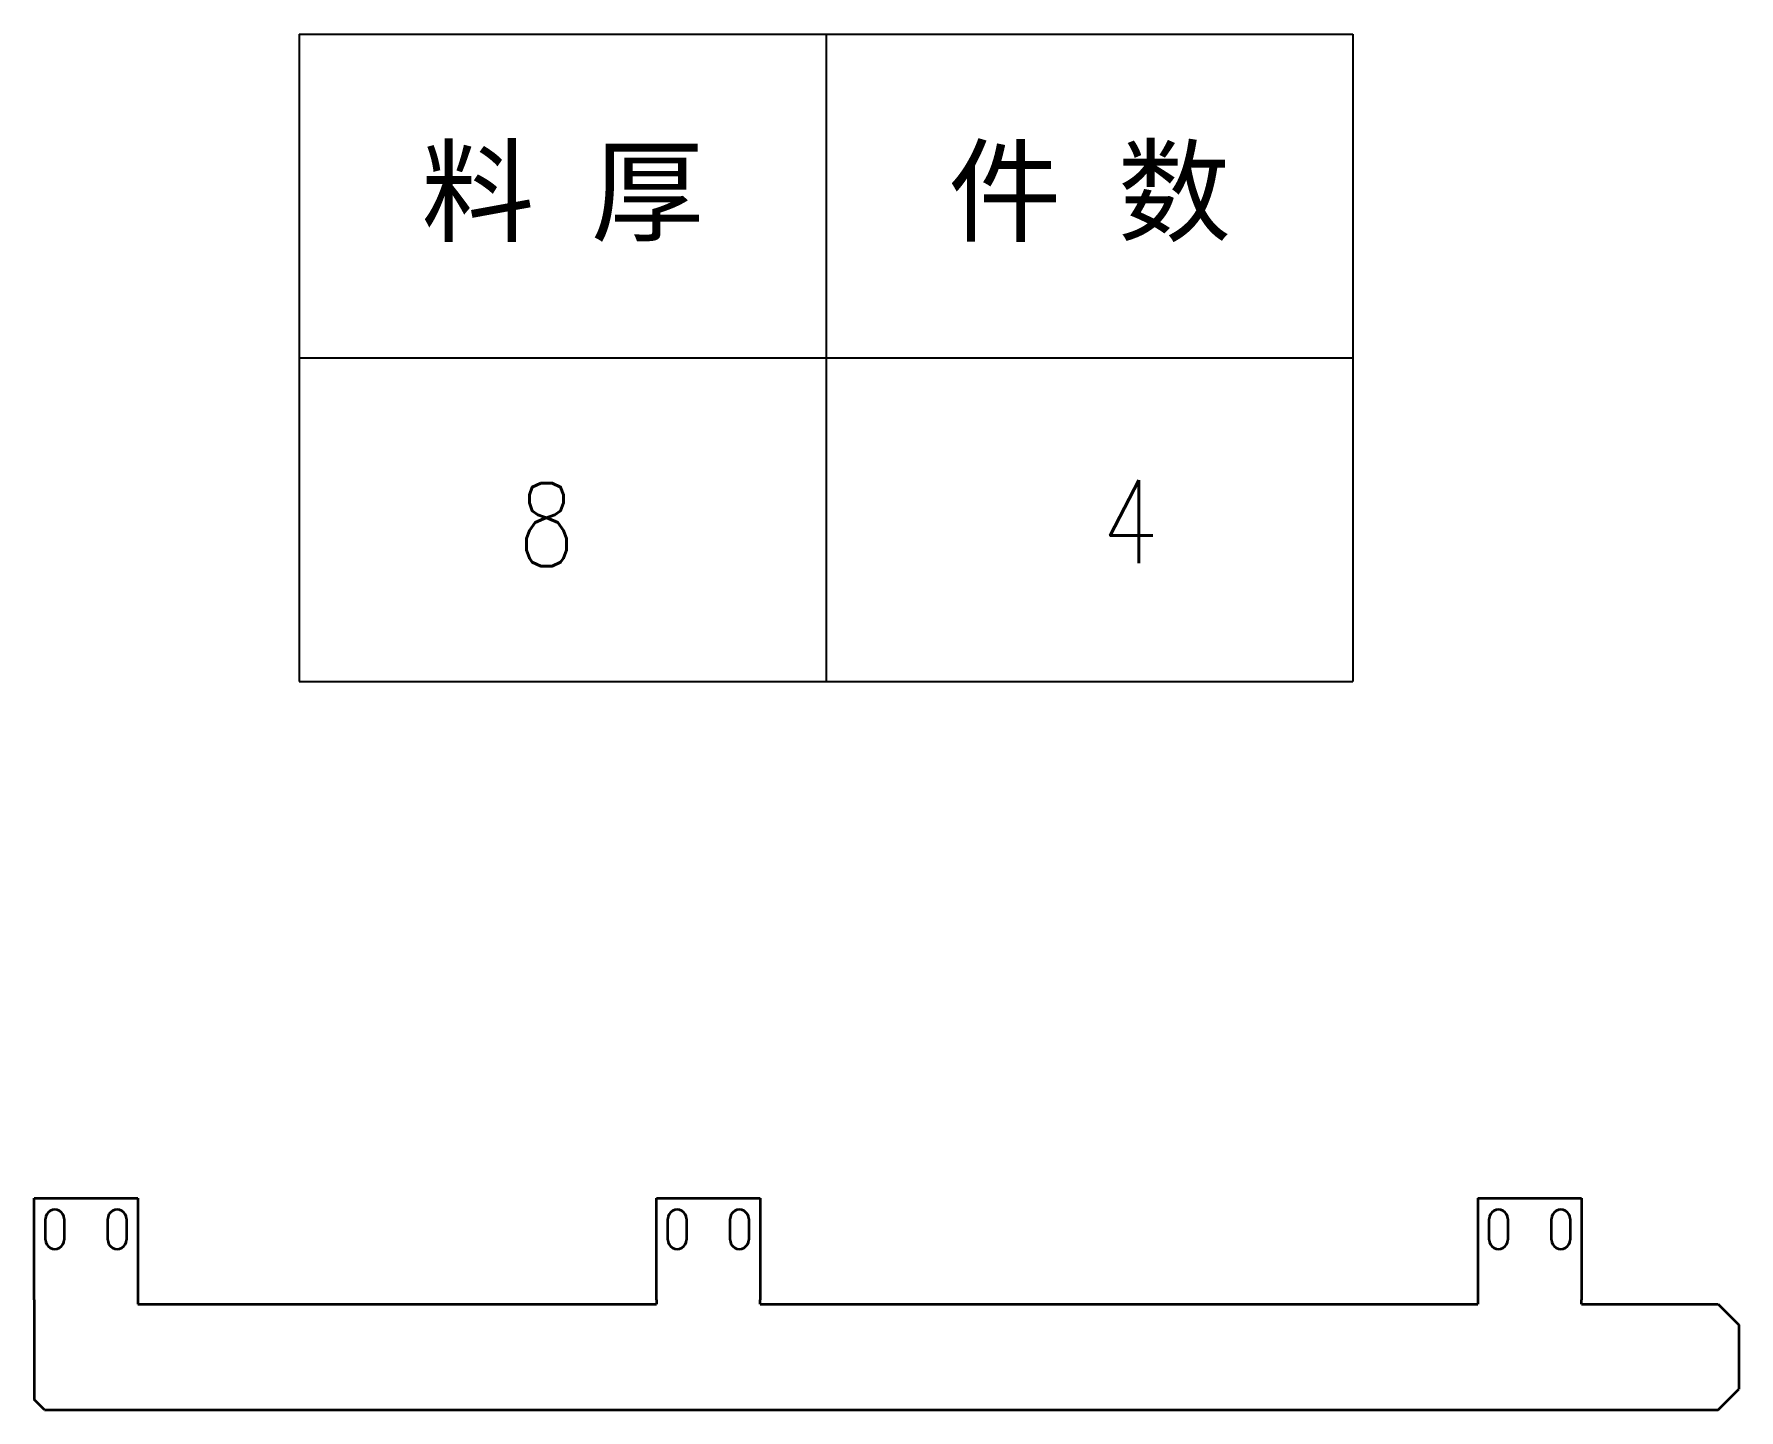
# Model space of a CAD drawing. Header units: millimetres. Extents: x -1727 to 307751, y -105919 to 6637.
# Drawn here: x 29224 to 30046, y -6520 to -5857 of the extents above; entities that cross this region are included whole.
import ezdxf
from ezdxf.enums import TextEntityAlignment as Align

# ---------------------------------------------------------------- set-up
doc = ezdxf.new("R2010")
doc.units = ezdxf.units.MM
doc.layers.add('AM_VIS', color=7, linetype='Continuous')
doc.styles.add('DIM', font='txt.shx', dxfattribs={"width": 0.8, "bigfont": 'bigfont.shx'})
doc.styles.get("Standard").update_dxf_attribs({"font": 'arial.ttf'})

# ---------------------------------------------------------------- blocks, each defined once
blk = doc.blocks.new('*T16')
at = {"color": 0, "linetype": 'ByBlock', "lineweight": -2, "transparency": 16777216}
for p, q in [((0, 0), (127, 0)), ((0, 0), (0, -78)), ((63.5, 0), (63.5, -78)), ((127, 0), (127, -78)), ((0, -39), (127, -39)), ((0, -78), (127, -78))]:
    blk.add_line(p, q, dxfattribs=at)
at = {"color": 0, "transparency": 16777216, "char_height": 10, "width": 60.5, "attachment_point": 5}
for s, insert in [('{\\fSimSun|b0|i0|c134|p2;料 厚}', (31.75, -19.5)), ('{\\fSimSun|b0|i0|c134|p2;件 数}', (95.25, -19.5))]:
    blk.add_mtext(s, dxfattribs=dict(at, insert=insert))
blk = doc.blocks.new('拆图参数')
blk.add_blockref('*T16', (-63.5, 78))
at = {"style": 'DIM', "width": 0.8}
blk.add_attdef('6', text='', height=10, dxfattribs=at).set_placement((-37.13, 18.91), align=Align.MIDDLE_LEFT)
blk.add_attdef('1', text='', height=10, dxfattribs=at).set_placement((36.65, 19.27), align=Align.MIDDLE_CENTER)

msp = doc.modelspace()

# ---------------------------------------------------------------- linework, layer by layer
at = {"layer": 'AM_VIS', "lineweight": 35, "ltscale": 0.125}
for p, q in [((29223.7422, -6467.18403), (29223.7422, -6418.18403)), ((29523.7422, -6467.18403), (29523.7422, -6418.18403)), ((29273.7422, -6462.18403), (29273.7422, -6467.18403)), ((29573.7422, -6462.18403), (29573.7422, -6467.18403))]:
    msp.add_line(p, q, dxfattribs=at)
at = {"layer": 'AM_VIS', "lineweight": 35}
for p, q in [((29223.7422, -6418.18403), (29273.7422, -6418.18403)), ((29523.7422, -6418.18403), (29573.7422, -6418.18403)), ((29919.7422, -6418.18403), (29969.7422, -6418.18403)), ((29223.7422, -6469.18403), (29223.7422, -6515.18403)), ((29273.7422, -6469.18403), (29523.7422, -6469.18403)), ((29573.7422, -6469.18403), (29919.7422, -6469.18403)), ((30035.6022, -6469.18403), (30045.6022, -6479.18403)), ((30045.6022, -6479.18403), (30045.6022, -6510.18403)), ((29228.7422, -6520.18403), (29223.7422, -6515.18403)), ((30035.6022, -6520.18403), (30045.6022, -6510.18403)), ((29228.7422, -6520.18403), (30035.6022, -6520.18403))]:
    msp.add_line(p, q, dxfattribs=at)
at = {"layer": 'AM_VIS', "lineweight": 35, "ltscale": 0.2}
for p, q in [((29273.7422, -6418.18403), (29273.7422, -6462.18403)), ((29573.7422, -6418.18403), (29573.7422, -6462.18403)), ((29919.7422, -6418.18403), (29919.7422, -6462.18409))]:
    msp.add_line(p, q, dxfattribs=at)
at = {"layer": 'AM_VIS', "lineweight": 35, "ltscale": 0.124998}
for p, q in [((29969.7422, -6418.18403), (29969.7422, -6467.18403)), ((29919.7422, -6462.18409), (29919.7422, -6467.18403))]:
    msp.add_line(p, q, dxfattribs=at)
at = {"layer": 'AM_VIS', "lineweight": 35, "ltscale": 0.25}
for p, q in [((29229.2422, -6438.18403), (29229.2422, -6428.18403)), ((29238.2422, -6428.18403), (29238.2422, -6438.18403)), ((29259.2422, -6438.18403), (29259.2422, -6428.18403)), ((29268.2422, -6428.18403), (29268.2422, -6438.18403)), ((29529.2422, -6438.18403), (29529.2422, -6428.18403)), ((29538.2422, -6428.18403), (29538.2422, -6438.18403)), ((29559.2422, -6438.18403), (29559.2422, -6428.18403)), ((29568.2422, -6428.18403), (29568.2422, -6438.18403)), ((29925.2422, -6438.18403), (29925.2422, -6428.18403)), ((29934.2422, -6428.18403), (29934.2422, -6438.18403)), ((29955.2422, -6438.18403), (29955.2422, -6428.18403)), ((29964.2422, -6428.18403), (29964.2422, -6438.18403))]:
    msp.add_line(p, q, dxfattribs=at)
at = {"layer": 'AM_VIS', "lineweight": 35, "ltscale": 0.05}
for p, q in [((29223.7422, -6467.18403), (29223.7422, -6469.18403)), ((29273.7422, -6467.18403), (29273.7422, -6469.18403)), ((29523.7422, -6467.18403), (29523.7422, -6469.18403)), ((29573.7422, -6469.18403), (29573.7422, -6467.18403)), ((29919.7422, -6467.18403), (29919.7422, -6469.18403)), ((29969.7422, -6469.18403), (29969.7422, -6467.18403))]:
    msp.add_line(p, q, dxfattribs=at)
at = {"layer": 'AM_VIS', "lineweight": 35, "ltscale": 0.412451}
msp.add_line((29969.7422, -6469.18403), (30035.6022, -6469.18403), dxfattribs=at)
at = {"layer": 'AM_VIS', "lineweight": 35}
for centre, start, end in [((29233.7422, -6428.18403), 0, 180.00000501), ((29263.7422, -6428.18403), 0, 180.00000501), ((29533.7422, -6428.18403), 0, 180.00000501), ((29563.7422, -6428.18403), 0, 180.00000501), ((29929.7422, -6428.18403), 0, 180.00000501), ((29959.7422, -6428.18403), 0, 180.00000501), ((29233.7422, -6438.18403), 179.99999499, 0), ((29263.7422, -6438.18403), 179.99999499, 0), ((29533.7422, -6438.18403), 179.99999499, 0), ((29563.7422, -6438.18403), 179.99999499, 0), ((29929.7422, -6438.18403), 179.99999499, 0), ((29959.7422, -6438.18403), 179.99999499, 0)]:
    msp.add_arc(centre, 4.5, start, end, dxfattribs=at)

# ---------------------------------------------------------------- block references
at = {"xscale": 4, "yscale": 4, "zscale": 4}
msp.add_blockref('拆图参数', (29605.53942, -6169.23625), dxfattribs=at).add_auto_attribs({'1': '4', '6': '8'})

doc.saveas('drawing.dxf')
